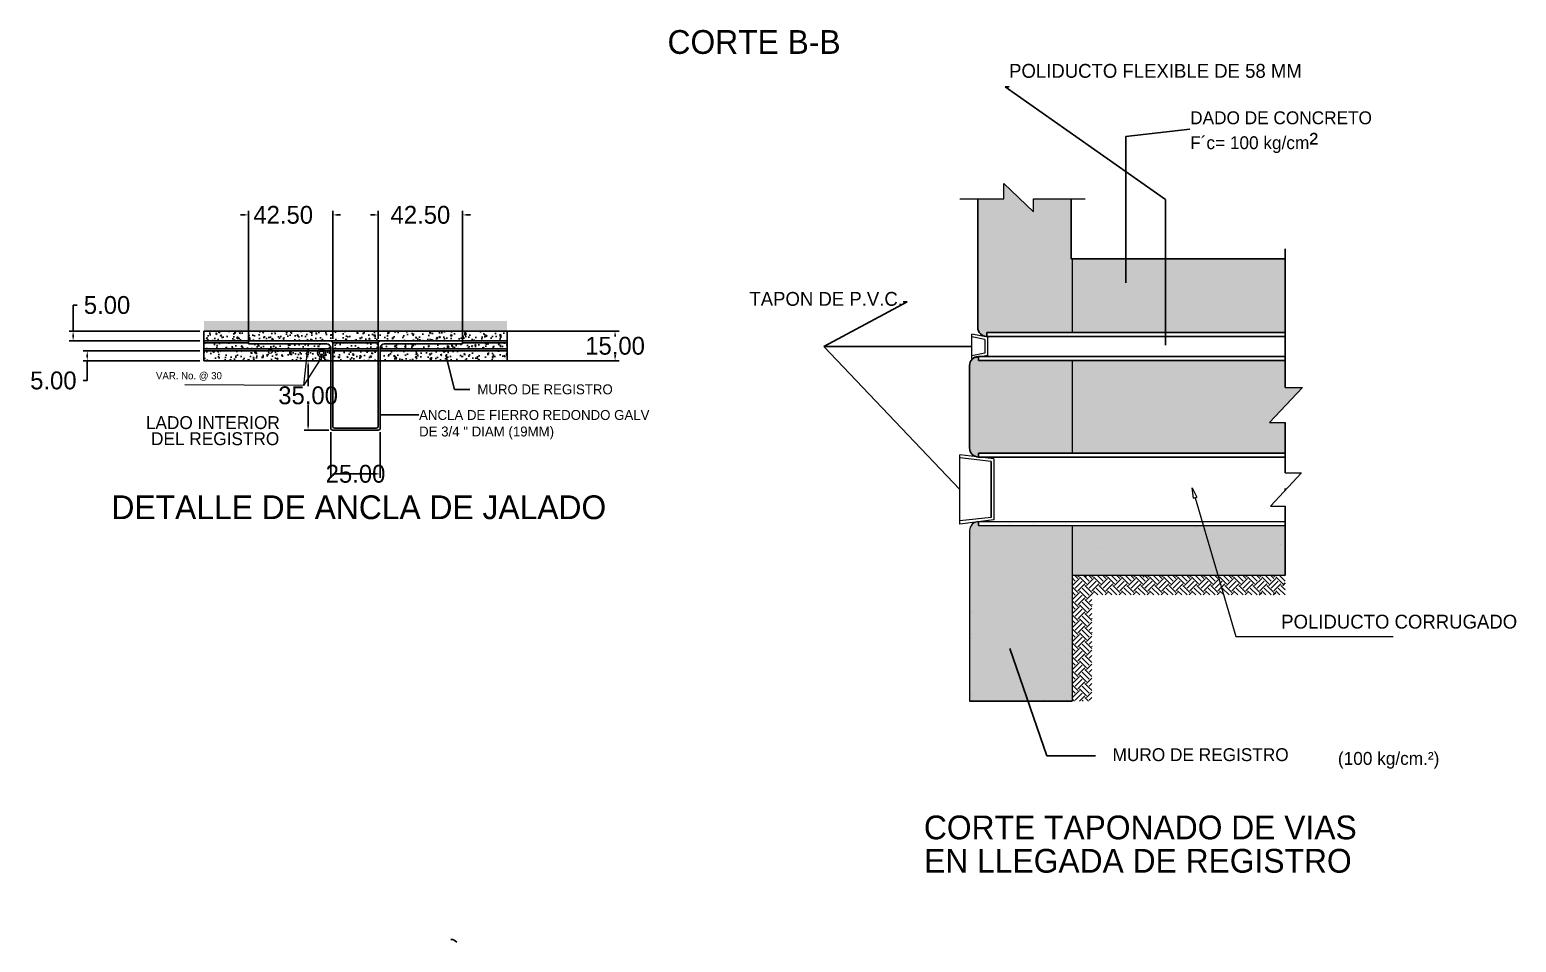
# Model space of a CAD drawing. Header units: centimetres. Extents: x 96 to 420531, y -3168 to 2218.
# Drawn here: x 1139 to 1889, y 647 to 1107 of the extents above; entities that cross this region are included whole.
import ezdxf
from ezdxf.enums import TextEntityAlignment as Align

# ---------------------------------------------------------------- set-up
doc = ezdxf.new("R2010")
doc.units = ezdxf.units.CM
doc.header["$LTSCALE"] = 10
doc.header["$MEASUREMENT"] = 0
doc.layers.get('0').update_dxf_attribs({"linetype": 'CONTINUOUS'})
doc.layers.get('DEFPOINTS').update_dxf_attribs({"color": 2, "linetype": 'CONTINUOUS'})
for name, color, linetype in [('CONCRETO', 7, 'CONTINUOUS'), ('DIM', 7, 'CONTINUOUS'), ('REGISTRO', 1, 'CONTINUOUS'), ('TEXTOS', 7, 'CONTINUOUS'), ('TIERRA', 32, 'CONTINUOUS'), ('VARILLAS', 30, 'CONTINUOUS')]:
    doc.layers.add(name, color=color, linetype=linetype)
doc.styles.get("Standard").update_dxf_attribs({"font": ''})
doc.styles.get('Standard').set_extended_font_data('Zurich Ex BT')
doc.dimstyles.get("Standard").update_dxf_attribs({"dimtxt": 9, "dimasz": 2, "dimexe": 2, "dimexo": 2, "dimgap": 0.09, "dimtad": 0, "dimtih": 1, "dimtoh": 1, "dimzin": 0, "dimdsep": 46, "dimtxsty": 'Standard', "dimcen": 0.09, "dimadec": 0, "dimazin": 0, "dimtfac": 1, "dimtofl": 0, "dimtmove": 0, "dimatfit": 3, "dimfxl": 0, "dimtolj": 1, "dimtzin": 0, "dimarcsym": 0})

# ---------------------------------------------------------------- blocks, each defined once
blk = doc.blocks.new('_ClosedBlank')
at = {"color": 0, "linetype": 'ByBlock', "lineweight": -2}
for p, q in [((-1, 0.17), (0, 0)), ((-1, 0.17), (-1, -0.17)), ((0, 0), (-1, -0.17))]:
    blk.add_line(p, q, dxfattribs=at)
blk = doc.blocks.new('*D47')
at = {"layer": 'DEFPOINTS', "color": 0}
for p in [(1348.08, 955.05), (1348.08, 940.05), (1434.08, 940.05)]:
    blk.add_point(p, dxfattribs=at)
at = {"layer": 'DIM', "color": 0, "lineweight": -2}
for p, q in [((1350.08, 955.05), (1436.08, 955.05)), ((1434.08, 953.05), (1434.08, 952.22)), ((1350.08, 940.05), (1436.08, 940.05)), ((1434.08, 942.05), (1434.08, 942.88))]:
    blk.add_line(p, q, dxfattribs=at)
at = {"layer": 'DIM', "color": 0}
for points in [[(1433.75, 953.05), (1434.41, 953.05), (1434.08, 955.05)], [(1433.75, 942.05), (1434.41, 942.05), (1434.08, 940.05)]]:
    blk.add_solid(points, dxfattribs=at)
at = {"layer": 'DIM', "color": 0, "insert": (1434.08, 947.55), "char_height": 9, "attachment_point": 5}
blk.add_mtext('\\A1;15.00', dxfattribs=at)
blk = doc.blocks.new('*D48')
at = {"layer": 'DEFPOINTS', "color": 0}
for p in [(1160.54, 955.05), (1226.58, 955.05), (1226.58, 950.05)]:
    blk.add_point(p, dxfattribs=at)
at = {"layer": 'DIM', "color": 0, "lineweight": -2}
for p, q in [((1160.54, 955.05), (1160.54, 968.13)), ((1160.54, 968.13), (1162.54, 968.13)), ((1224.58, 955.05), (1158.54, 955.05)), ((1160.54, 952.05), (1160.54, 953.05)), ((1224.58, 950.05), (1158.54, 950.05))]:
    blk.add_line(p, q, dxfattribs=at)
at = {"layer": 'DIM', "color": 0}
for points in [[(1160.21, 953.05), (1160.88, 953.05), (1160.54, 955.05)], [(1160.21, 952.05), (1160.88, 952.05), (1160.54, 950.05)]]:
    blk.add_solid(points, dxfattribs=at)
at = {"layer": 'DIM', "color": 0, "insert": (1177.66, 968.13), "char_height": 9, "attachment_point": 5}
blk.add_mtext('\\A1;5.00', dxfattribs=at)
blk = doc.blocks.new('*D49')
at = {"layer": 'DEFPOINTS', "color": 0}
for p in [(1167.69, 940.05), (1226.58, 945.05), (1226.58, 940.05)]:
    blk.add_point(p, dxfattribs=at)
at = {"layer": 'DIM', "color": 0, "lineweight": -2}
for p, q in [((1224.58, 945.05), (1165.69, 945.05)), ((1224.58, 940.05), (1165.69, 940.05)), ((1167.69, 943.05), (1167.69, 942.05)), ((1167.69, 940.05), (1167.69, 930.05)), ((1167.69, 930.05), (1165.69, 930.05))]:
    blk.add_line(p, q, dxfattribs=at)
at = {"layer": 'DIM', "color": 0}
for points in [[(1167.36, 943.05), (1168.02, 943.05), (1167.69, 945.05)], [(1167.36, 942.05), (1168.02, 942.05), (1167.69, 940.05)]]:
    blk.add_solid(points, dxfattribs=at)
at = {"layer": 'DIM', "color": 0, "insert": (1150.57, 930.05), "char_height": 9, "attachment_point": 5}
blk.add_mtext('\\A1;5.00', dxfattribs=at)
blk = doc.blocks.new('*D50')
at = {"layer": 'DEFPOINTS', "color": 0}
for p in [(1249.08, 1013.63), (1249.08, 948.55), (1291.58, 949.05)]:
    blk.add_point(p, dxfattribs=at)
at = {"layer": 'DIM', "color": 0, "lineweight": -2}
for p, q in [((1247.08, 1013.63), (1245.08, 1013.63)), ((1249.08, 950.55), (1249.08, 1015.63)), ((1291.58, 951.05), (1291.58, 1015.63)), ((1293.58, 1013.63), (1295.58, 1013.63))]:
    blk.add_line(p, q, dxfattribs=at)
at = {"layer": 'DIM', "color": 0}
for points in [[(1247.08, 1013.96), (1247.08, 1013.29), (1249.08, 1013.63)], [(1293.58, 1013.96), (1293.58, 1013.29), (1291.58, 1013.63)]]:
    blk.add_solid(points, dxfattribs=at)
at = {"layer": 'DIM', "color": 0, "insert": (1266.58, 1013.63), "char_height": 9, "attachment_point": 5}
blk.add_mtext('\\A1;42.50', dxfattribs=at)
blk = doc.blocks.new('*D51')
at = {"layer": 'DEFPOINTS', "color": 0}
for p in [(1314.58, 1013.63), (1314.58, 949.05), (1357.08, 948.55)]:
    blk.add_point(p, dxfattribs=at)
at = {"layer": 'DIM', "color": 0, "lineweight": -2}
for p, q in [((1312.58, 1013.63), (1310.58, 1013.63)), ((1314.58, 951.05), (1314.58, 1015.63)), ((1357.08, 950.55), (1357.08, 1015.63)), ((1359.08, 1013.63), (1361.08, 1013.63))]:
    blk.add_line(p, q, dxfattribs=at)
at = {"layer": 'DIM', "color": 0}
for points in [[(1312.58, 1013.96), (1312.58, 1013.29), (1314.58, 1013.63)], [(1359.08, 1013.96), (1359.08, 1013.29), (1357.08, 1013.63)]]:
    blk.add_solid(points, dxfattribs=at)
at = {"layer": 'DIM', "color": 0, "insert": (1335.83, 1013.63), "char_height": 9, "attachment_point": 5}
blk.add_mtext('\\A1;42.50', dxfattribs=at)
blk = doc.blocks.new('*D52')
at = {"layer": 'DEFPOINTS', "color": 0}
for p in [(1290.58, 906.05), (1315.58, 906.05), (1315.58, 882.95)]:
    blk.add_point(p, dxfattribs=at)
at = {"layer": 'DIM', "color": 0, "lineweight": -2}
for p, q in [((1290.58, 904.05), (1290.58, 880.95)), ((1315.58, 904.05), (1315.58, 880.95)), ((1292.58, 882.95), (1313.58, 882.95))]:
    blk.add_line(p, q, dxfattribs=at)
at = {"layer": 'DIM', "color": 0}
for points in [[(1292.58, 883.29), (1292.58, 882.62), (1290.58, 882.95)], [(1313.58, 883.29), (1313.58, 882.62), (1315.58, 882.95)]]:
    blk.add_solid(points, dxfattribs=at)
at = {"layer": 'DIM', "color": 0, "insert": (1303.08, 882.95), "char_height": 9, "attachment_point": 5}
blk.add_mtext('\\A1;25.00', dxfattribs=at)
blk = doc.blocks.new('*D53')
at = {"layer": 'DEFPOINTS', "color": 0}
for p in [(1290.58, 940.05), (1279.14, 905.05), (1291.58, 905.05)]:
    blk.add_point(p, dxfattribs=at)
at = {"layer": 'DIM', "color": 0, "lineweight": -2}
for p, q in [((1288.58, 940.05), (1277.14, 940.05)), ((1279.14, 938.05), (1279.14, 927.22)), ((1279.14, 907.05), (1279.14, 917.88)), ((1289.58, 905.05), (1277.14, 905.05))]:
    blk.add_line(p, q, dxfattribs=at)
at = {"layer": 'DIM', "color": 0}
for points in [[(1278.81, 938.05), (1279.47, 938.05), (1279.14, 940.05)], [(1278.81, 907.05), (1279.47, 907.05), (1279.14, 905.05)]]:
    blk.add_solid(points, dxfattribs=at)
at = {"layer": 'DIM', "color": 0, "insert": (1279.14, 922.55), "char_height": 9, "attachment_point": 5}
blk.add_mtext('\\A1;35.00', dxfattribs=at)

msp = doc.modelspace()

# ---------------------------------------------------------------- hatches: boundary and pattern name
at = {"layer": 'CONCRETO'}
h = msp.add_hatch(dxfattribs=at)
h.set_pattern_fill('EARTH', color=256, scale=5, angle=45, style=0)
h.set_pattern_definition([(45, (-4604.3076, 2233.9803), (1e-16, 1.76776695), [1.25, -1.25]), (45, (-4604.6391, 2234.3118), (1e-16, 1.76776695), [1.25, -1.25]), (45, (-4604.9705, 2234.6432), (1e-16, 1.76776695), [1.25, -1.25]), (135, (-4604.9705, 2234.8642), (-1.76776695, 2e-16), [1.25, -1.25]), (135, (-4604.6391, 2235.1956), (-1.76776695, 2e-16), [1.25, -1.25]), (135, (-4604.3076, 2235.5271), (-1.76776695, 2e-16), [1.25, -1.25])])
h.paths.add_polyline_path([(1379.577, 960.051), (1333.077, 960.051), (1315.577, 960.051), (1290.577, 960.051), (1273.077, 960.051), (1226.577, 960.051), (1226.577, 955.051), (1273.077, 955.051), (1290.577, 955.051), (1315.577, 955.051), (1333.077, 955.051), (1379.577, 955.051)])
at = {"layer": 'DIM'}
h = msp.add_hatch(dxfattribs=at)
h.set_pattern_fill('AR-SAND', color=256, style=0)
h.set_pattern_definition([(37.5, (-14479.1153, 3364.7167), (-0.06299336, 1.92682377), [0, -1.52, 0, -1.7, 0, -1.625]), (7.5, (-14479.1153, 3364.7167), (1.7697767, 2.82214607), [0, -0.82, 0, -1.37, 0, -0.525]), (327.5, (-14480.3453, 3364.7167), (3.11414186, 0.00565905), [0, -0.5, 0, -1.8, 0, -2.35]), (317.5, (-14480.3453, 3364.7167), (3.0061266, 0.87767556), [0, -0.25, 0, -1.18, 0, -1.35])])
h.paths.add_polyline_path([(1617.109, 956.905, 0.4142136), (1621.689, 952.325), (1621.689, 954.325), (1664.745, 954.325), (1664.745, 991.4), (1664.305, 991.4), (1664.305, 1021.826), (1645.266, 1021.826), (1645.266, 1015.267), (1630.306, 1029.462), (1630.306, 1021.826), (1617.109, 1021.826)])
h.paths.add_polyline_path([(1612.97, 896.042, 0.3430585), (1616.421, 891.603), (1617.55, 891.462), (1617.55, 893.462), (1664.745, 893.462), (1664.745, 940.165), (1617.47, 940.165), (1617.47, 941.786), (1614.806, 941.293, 0.2387688), (1612.97, 937.665)])
h.paths.add_polyline_path([(1617.557, 856.851), (1617.557, 858.845), (1616.397, 858.702, 0.3411521), (1612.97, 854.263), (1612.97, 768.288), (1664.745, 768.288), (1664.745, 856.851)])
h = msp.add_hatch(dxfattribs=at)
h.set_pattern_fill('AR-CONC', color=256, style=0)
h.set_pattern_definition([(50, (-14479.115, 3364.7167), (7.1726018, -0.6275213), [0.75, -8.25]), (355, (-14479.115, 3364.717), (-1.3875133, 7.5219213), [0.6, -6.6]), (100.4514, (-14478.5176, 3364.6644), (5.7850938, 6.8943954), [0.637402, -7.011421]), (46.1842, (-14479.115, 3366.717), (10.6724105, -1.65519), [1.125, -12.375]), (96.6356, (-14478.226, 3366.579), (9.346627, 9.741179), [0.956103, -10.51713]), (351.1842, (-14479.115, 3366.717), (9.3466195, 9.741186), [0.9, -9.9]), (21, (-14478.115, 3366.2167), (5.9690705, -4.026189), [0.75, -8.25]), (326, (-14478.115, 3366.217), (2.4331533, 7.2515005), [0.6, -6.6]), (71.4514, (-14477.618, 3365.881), (8.4022263, 3.225305), [0.637402, -7.011421]), (37.5, (-14479.1153, 3364.7167), (0.12159855, 3.32893854), [0, -6.52, 0, -6.7, 0, -6.625]), (7.5, (-14479.1153, 3364.7167), (2.6306954, 3.9441171), [0, -3.82, 0, -6.37, 0, -2.525]), (327.5, (-14481.3453, 3364.7167), (5.33822436, -0.2255487), [0, -2.5, 0, -7.8, 0, -10.35]), (317.5, (-14482.3453, 3364.7167), (5.8318617, 1.0010498), [0, -3.25, 0, -5.18, 0, -7.35])])
h.paths.add_polyline_path([(1664.745, 991.4), (1664.745, 954.325), (1772.382, 954.325), (1772.382, 957.984), (1772.382, 972.144), (1772.382, 982.304), (1772.382, 991.4)])
h.paths.add_polyline_path([(1772.382, 893.462), (1772.382, 908.891), (1764.466, 908.891), (1780.997, 926.625), (1772.382, 926.625), (1772.382, 940.165), (1664.745, 940.165), (1664.745, 893.462)])
h.paths.add_polyline_path([(1664.745, 856.851), (1664.745, 831.913), (1738.278, 831.913), (1730.969, 856.851)])
h.paths.add_polyline_path([(1730.969, 856.851), (1738.278, 831.913), (1772.382, 831.913), (1772.382, 841.913), (1772.382, 845.372), (1772.382, 856.851)])
at = {"layer": 'TEXTOS'}
h = msp.add_hatch(dxfattribs=at)
h.set_pattern_fill('AR-CONC', color=256, angle=45, style=0)
h.set_pattern_definition([(95, (-4604.3076, 2233.9803), (5.51552, 4.628071), [0.75, -8.25]), (40, (-4604.3076, 2233.98), (-6.299922, 4.3376815), [0.6, -6.6]), (145.4514, (-4603.848, 2234.366), (-0.784395, 8.965753), [0.637402, -7.011421]), (91.1842, (-4605.722, 2235.3945), (8.71693, 6.376138), [1.125, -12.375]), (141.6356, (-4604.995, 2235.926), (-0.27899, 13.497117), [0.956103, -10.51713]), (36.1842, (-4605.722, 2235.395), (-0.279, 13.497117), [0.9, -9.9]), (66, (-4604.661, 2235.748), (7.067716, 1.373825), [0.75, -8.25]), (11, (-4604.661, 2235.748), (-3.407086, 6.848084), [0.6, -6.6]), (116.4514, (-4604.072, 2235.8625), (3.660636, 8.221906), [0.637402, -7.011421]), (82.5, (-4604.3076, 2233.9803), (-2.2679319, 2.4398982), [0, -6.52, 0, -6.7, 0, -6.625]), (52.5, (-4604.3076, 2233.9803), (-0.9287294, 4.6490945), [0, -3.82, 0, -6.37, 0, -2.525]), (12.5, (-4605.8845, 2232.4034), (3.9341817, 3.6152076), [0, -2.5, 0, -7.8, 0, -10.35]), (2.5, (-4606.5916, 2231.6963), (3.4159, 4.831598), [0, -3.25, 0, -5.18, 0, -7.35])])
h.paths.add_polyline_path([(1379.577, 955.051), (1333.077, 955.051), (1315.577, 955.051), (1290.577, 955.051), (1273.077, 955.051), (1226.577, 955.051), (1226.577, 950.051), (1273.077, 950.051), (1290.577, 950.051), (1315.577, 950.051), (1333.077, 950.051), (1364.577, 950.051), (1379.577, 950.051)])
h.paths.add_polyline_path([(1288.577, 948.551), (1241.577, 948.551), (1241.577, 949.051), (1226.577, 949.051), (1226.577, 946.051), (1273.077, 946.051), (1290.577, 946.051), (1290.577, 946.551, 0.4142136)])
h.paths.add_polyline_path([(1314.577, 949.051), (1291.577, 949.051), (1291.577, 946.051), (1314.577, 946.051)])
h.paths.add_polyline_path([(1379.577, 949.051), (1364.577, 949.051), (1364.577, 948.551), (1317.577, 948.551, 0.4142136), (1315.577, 946.551), (1315.577, 946.051), (1333.077, 946.051), (1379.577, 946.051)])
h.paths.add_polyline_path([(1278.579, 943.261), (1278.111, 943.398), (1278.907, 945.051), (1273.077, 945.051), (1261.028, 945.051, -0.0580288), (1261.055, 944.815, -1), (1259, 944.815, -0.0580288), (1259.028, 945.051), (1226.577, 945.051), (1226.577, 940.051), (1273.077, 940.051), (1278.22, 940.051)])
h.paths.add_polyline_path([(1285.733, 942.913, -0.3693567), (1284.865, 943.928, -1), (1286.92, 943.928, -0.3986622), (1285.947, 942.902), (1285.671, 940.583), (1285.206, 940.718), (1284.779, 940.051), (1290.577, 940.051), (1290.577, 945.051), (1279.27, 945.051), (1279.04, 943.127), (1278.579, 943.261), (1278.22, 940.051), (1284.779, 940.051), (1285.206, 940.718), (1284.741, 940.854)])
h.paths.add_polyline_path([(1314.577, 945.051), (1291.577, 945.051), (1291.577, 940.051), (1314.577, 940.051)])
h.paths.add_polyline_path([(1379.577, 945.051), (1333.077, 945.051), (1315.577, 945.051), (1315.577, 940.051), (1333.077, 940.051), (1379.577, 940.051)])
edge = h.paths.add_edge_path()
edge.add_line((1226.577, 960.051), (1226.577, 940.051))
at = {"layer": 'TIERRA'}
h = msp.add_hatch(dxfattribs=at)
h.set_pattern_fill('EARTH', color=256, scale=20, angle=45, style=0)
h.set_pattern_definition([(45, (-9243.031, 3397.885), (4e-16, 7.0710678), [5, -5]), (45, (-9244.3566, 3399.2107), (4e-16, 7.0710678), [5, -5]), (45, (-9245.6824, 3400.5366), (4e-16, 7.0710678), [5, -5]), (135, (-9245.6824, 3401.4205), (-7.0710678, 9e-16), [5, -5]), (135, (-9244.3566, 3402.7463), (-7.0710678, 9e-16), [5, -5]), (135, (-9243.031, 3404.072), (-7.0710678, 9e-16), [5, -5])])
h.paths.add_polyline_path([(1674.745, 821.913), (1702.649, 821.913), (1701.252, 830.836), (1700.175, 831.913), (1664.745, 831.913), (1664.745, 768.288), (1674.745, 768.288)])
h.paths.add_polyline_path([(1738.278, 831.913), (1701.083, 831.913), (1702.649, 821.913), (1741.21, 821.913)])
h.paths.add_polyline_path([(1772.382, 831.913), (1738.278, 831.913), (1741.21, 821.913), (1772.382, 821.913)])

# ---------------------------------------------------------------- linework, layer by layer
at = {"color": 251}
msp.add_arc((1351.394, 644.598), 3.415, 36.368499, 92.840805, dxfattribs=at)
at = {"layer": 'DIM', "lineweight": 5}
for p, q in [((1772.382, 990.288), (1772.382, 932.625)), ((1772.382, 908.891), (1772.382, 883.46))]:
    msp.add_line(p, q, dxfattribs=at)
at = {"layer": 'REGISTRO', "lineweight": 5}
for p, q in [((1630.306, 1021.826), (1630.306, 1029.462)), ((1630.306, 1029.462), (1645.266, 1015.267)), ((1608.132, 1021.826), (1630.306, 1021.826)), ((1645.266, 1015.267), (1645.266, 1021.826)), ((1645.266, 1021.826), (1671.344, 1021.826)), ((1664.745, 991.4), (1664.745, 954.325)), ((1614.123, 941.166), (1614.123, 953.431)), ((1622.13, 951.948), (1614.123, 953.431)), ((1620.753, 950.803), (1614.123, 952.032)), ((1620.753, 950.803), (1620.753, 943.794)), ((1622.13, 951.948), (1622.13, 942.649)), ((1620.753, 943.794), (1614.123, 942.566)), ((1622.13, 942.649), (1614.123, 941.166)), ((1664.745, 940.165), (1664.745, 893.462)), ((1780.997, 926.625), (1764.466, 908.891)), ((1772.382, 926.625), (1780.997, 926.625)), ((1764.466, 908.891), (1772.382, 908.891)), ((1623.875, 889.27), (1608.042, 891.119)), ((1608.05, 857.668), (1608.071, 892.647)), ((1625.253, 890.498), (1608.064, 892.648)), ((1623.865, 889.272), (1623.865, 861.026)), ((1623.865, 860.931), (1623.865, 889.272)), ((1625.241, 890.5), (1625.241, 859.797)), ((1780.547, 883.46), (1764.88, 866.653)), ((1772.382, 883.46), (1780.547, 883.46)), ((1764.88, 866.653), (1772.382, 866.653)), ((1623.865, 861.026), (1608.03, 859.197)), ((1625.241, 859.797), (1608.05, 857.668)), ((1617.557, 858.851), (1772.382, 858.851)), ((1617.557, 856.851), (1772.382, 856.851)), ((1664.745, 856.851), (1664.745, 768.288)), ((1612.97, 854.263), (1612.97, 768.288)), ((1664.745, 831.913), (1772.382, 831.913))]:
    msp.add_line(p, q, dxfattribs=at)
at = {"layer": 'REGISTRO'}
for p, q in [((1617.109, 956.905), (1617.109, 1021.82)), ((1664.305, 1021.82), (1664.305, 991.4)), ((1772.382, 991.4), (1664.305, 991.4)), ((1772.382, 982.304), (1772.382, 996.464)), ((1772.382, 972.144), (1772.382, 982.304)), ((1772.382, 957.984), (1772.382, 972.144)), ((1226.577, 955.051), (1273.077, 955.051)), ((1226.577, 955.051), (1226.577, 940.051)), ((1379.577, 955.051), (1379.577, 940.051)), ((1772.382, 954.325), (1621.689, 954.325)), ((1772.382, 926.625), (1772.382, 957.984)), ((1273.077, 950.051), (1226.577, 950.051)), ((1249.077, 949.051), (1226.577, 949.051)), ((1226.577, 946.051), (1273.077, 946.051)), ((1249.077, 948.551), (1249.077, 950.051)), ((1288.577, 948.551), (1249.077, 948.551)), ((1273.077, 950.051), (1290.577, 950.051)), ((1273.077, 946.051), (1290.577, 946.051)), ((1290.577, 950.051), (1315.577, 950.051)), ((1290.577, 946.551), (1290.577, 906.051)), ((1291.577, 949.051), (1291.577, 907.051)), ((1291.577, 949.051), (1314.577, 949.051)), ((1291.577, 946.051), (1314.577, 946.051)), ((1314.577, 949.051), (1314.577, 907.051)), ((1315.577, 950.051), (1333.077, 950.051)), ((1315.577, 946.551), (1315.577, 906.051)), ((1315.577, 946.051), (1333.077, 946.051)), ((1317.577, 948.551), (1357.077, 948.551)), ((1333.077, 950.051), (1364.577, 950.051)), ((1333.077, 946.051), (1379.577, 946.051)), ((1357.077, 948.551), (1357.077, 950.051)), ((1357.077, 949.051), (1379.577, 949.051)), ((1364.577, 950.051), (1379.577, 950.051)), ((1772.382, 952.325), (1621.689, 952.325)), ((1273.077, 945.051), (1226.577, 945.051)), ((1273.077, 940.051), (1226.577, 940.051)), ((1273.077, 945.051), (1290.577, 945.051)), ((1273.077, 940.051), (1290.577, 940.051)), ((1290.577, 940.051), (1315.577, 940.051)), ((1291.577, 945.051), (1314.577, 945.051)), ((1315.577, 945.051), (1333.077, 945.051)), ((1315.577, 940.051), (1333.077, 940.051)), ((1333.077, 945.051), (1379.577, 945.051)), ((1333.077, 940.051), (1379.577, 940.051)), ((1772.382, 942.165), (1617.47, 942.165)), ((1772.382, 940.165), (1617.47, 940.165)), ((1612.97, 937.665), (1612.97, 896.042)), ((1772.382, 892.211), (1772.382, 908.891)), ((1314.577, 905.051), (1291.577, 905.051)), ((1313.577, 906.051), (1292.577, 906.051)), ((1617.55, 893.462), (1772.382, 893.462)), ((1617.55, 891.462), (1772.382, 891.462)), ((1772.382, 883.46), (1772.382, 892.211)), ((1772.382, 858.851), (1772.382, 866.653)), ((1772.382, 858.851), (1772.382, 845.372)), ((1612.97, 768.288), (1664.745, 768.288))]:
    msp.add_line(p, q, dxfattribs=at)
for centre, radius, start, end in [((1621.689, 956.905), 4.58, 180, 270), ((1288.577, 946.551), 2, 0, 90), ((1290.577, 949.051), 1, 0, 90), ((1315.577, 949.051), 1, 90, 180), ((1317.577, 946.551), 2, 90, 180), ((1617.47, 937.665), 4.5, 90, 180), ((1617.55, 896.042), 4.58, 180, 270)]:
    msp.add_arc(centre, radius, start, end, dxfattribs=at)
at = {"layer": 'REGISTRO', "lineweight": 5}
msp.add_arc((1617.557, 854.263), 4.587, 90, 180, dxfattribs=at)
at = {"layer": 'TEXTOS'}
for p, q in [((1273.077, 955.051), (1241.577, 955.051)), ((1273.077, 955.051), (1290.577, 955.051)), ((1290.577, 955.051), (1315.577, 955.051)), ((1315.577, 955.051), (1333.077, 955.051)), ((1333.077, 955.051), (1348.077, 955.051)), ((1379.577, 955.051), (1333.077, 955.051)), ((1621.689, 954.325), (1621.689, 952.325)), ((1273.077, 950.051), (1258.077, 950.051)), ((1273.077, 950.051), (1258.077, 950.051)), ((1273.077, 946.051), (1258.077, 946.051)), ((1273.077, 946.051), (1290.577, 946.051)), ((1617.47, 942.165), (1617.47, 940.165)), ((1617.55, 893.462), (1617.55, 891.462)), ((1772.382, 891.632), (1772.382, 883.46)), ((1772.382, 875.531), (1772.382, 874.701)), ((1772.382, 874.701), (1772.382, 875.531)), ((1772.382, 866.653), (1772.382, 858.032)), ((1617.557, 858.851), (1617.557, 856.851)), ((1633.313, 857.888), (1633.313, 857.888)), ((1645.166, 857.625), (1645.166, 857.625)), ((1664.604, 855.381), (1664.604, 855.381)), ((1726.833, 855.929), (1726.833, 855.929)), ((1731.118, 854.626), (1731.118, 854.626)), ((1732.738, 849.945), (1732.738, 849.945)), ((1732.87, 850.829), (1732.87, 850.829)), ((1734.573, 852.425), (1734.573, 852.425)), ((1613.257, 840.977), (1613.257, 840.977)), ((1664.871, 847.772), (1664.871, 847.772)), ((1678.276, 845.922), (1678.276, 845.922)), ((1770.156, 847.509), (1770.156, 847.509)), ((1772.382, 845.372), (1772.382, 831.913)), ((1772.382, 831.913), (1772.382, 841.913)), ((1613.048, 835.055), (1613.048, 835.055)), ((1613.265, 825.66), (1613.265, 825.66)), ((1672.007, 830.887), (1670.981, 831.913)), ((1701.201, 830.887), (1700.175, 831.913)), ((1772.382, 824.177), (1772.363, 824.196)), ((1614.106, 813.115), (1614.106, 813.115)), ((1614.046, 799.819), (1614.046, 799.819)), ((1614.734, 802.144), (1614.734, 802.144)), ((1613.15, 770.228), (1613.15, 770.228)), ((1614.01, 771.621), (1614.01, 771.621)), ((1650.147, 769.204), (1650.147, 769.204)), ((1662.412, 768.851), (1662.412, 768.851)), ((1664.596, 771.106), (1664.596, 771.106))]:
    msp.add_line(p, q, dxfattribs=at)
at = {"layer": 'TEXTOS', "lineweight": 5}
for points in [[(1278.581, 943.274), (1276.832, 927.638), (1216.905, 927.83)], [(1285.206, 940.718), (1276.832, 927.638)], [(1726.834, 870.956), (1747.387, 800.837), (1826.756, 800.837)]]:
    msp.add_lwpolyline(points, dxfattribs=at)
at = {"layer": 'TEXTOS'}
msp.add_circle((1285.893, 943.928), 2, dxfattribs=at)
for centre, start, end in [((1291.577, 906.051), 180, 270), ((1292.577, 907.051), 180, 270), ((1313.577, 907.051), 270, 0), ((1314.577, 906.051), 270, 0)]:
    msp.add_arc(centre, 1, start, end, dxfattribs=at)
at = {"layer": 'VARILLAS', "lineweight": 5}
for centre in [(1260.028, 944.815), (1285.893, 943.928)]:
    msp.add_circle(centre, 1.028, dxfattribs=at)

# ---------------------------------------------------------------- block references
at = {"layer": 'TEXTOS', "lineweight": 5}
for p, xscale, yscale, zscale, rotation in [((1279.389, 946.051), 2.905008285934399, 2.905008285910299, 2.905008285906554, 73.74148193234548), ((1286.019, 943.507), 2.905008285934399, 2.905008285910299, 2.905008285906554, 73.74148193234548), ((1725.375, 875.934), 5.187389249252457, 5.187389249247644, 5.187389249240047, 106.336605707166)]:
    msp.add_blockref('_ClosedBlank', p, dxfattribs=dict(at, xscale=xscale, yscale=yscale, zscale=zscale, rotation=rotation))

# ---------------------------------------------------------------- texts
for s, height, p in [('CORTE B-B', 12, (1460.556, 1094.893)), ('VAR. No. @ 30', 3.63126, (1202.369, 930.701)), ('MURO DE REGISTRO', 6.5, (1685.211, 738.034))]:
    msp.add_text(s, height=height, dxfattribs=at).set_placement(p)
for s, height, p in [('LADO INTERIOR', 6.5, (1231.068, 908.84)), ('DEL REGISTRO', 6.5, (1232.23, 900.712)), ('POLIDUCTO CORRUGADO', 7, (1829.844, 808.393)), ('CORTE TAPONADO DE VIAS', 12, (1699.18, 704.56)), ('EN LLEGADA DE REGISTRO', 12, (1697.965, 687.725))]:
    msp.add_text(s, height=height, dxfattribs=at).set_placement(p, align=Align.MIDDLE_CENTER)
msp.add_text('DETALLE DE ANCLA DE JALADO', height=12, dxfattribs=at).set_placement((1304.758, 860.127), align=Align.CENTER)
at = {"layer": 'TEXTOS'}
msp.add_text('(100 kg/cm.²)', height=6.5, dxfattribs=at).set_placement((1798.937, 736.145))
at = {"layer": 'TEXTOS', "attachment_point": 1}
for s, insert, char_height, width in [('\\A1;POLIDUCTO FLEXIBLE DE 58 MM', (1632.954, 1089.816), 7, 483.84675), ('\\A1;DADO DE CONCRETO \\PF´c= 100 kg/cm{\\A0;\\H1.5385x;²}', (1724.353, 1065.898), 6.5, 240.70162), ('\\A1;  MURO DE REGISTRO', (1360.853, 928.12), 5, 148.68919), ('\\A1;ANCLA DE FIERRO REDONDO GALV\\PDE 3/4 " DIAM (19MM)', (1335.162, 915.184), 5, 159.981)]:
    msp.add_mtext(s, dxfattribs=dict(at, insert=insert, char_height=char_height, width=width))
at = {"layer": 'TEXTOS', "insert": (1579.38, 974.76), "char_height": 7, "attachment_point": 3}
msp.add_mtext('TAPON DE P.V.C.', dxfattribs=at)

# ---------------------------------------------------------------- dimensions: what is measured, and where the dimension line sits
at = {"layer": 'DIM'}
for base, p1, p2, picture, middle in [((1249.077, 1013.626), (1291.577, 949.051), (1249.077, 948.551), '*D50', (1266.577, 1013.626)), ((1315.577, 882.954), (1290.577, 906.051), (1315.577, 906.051), '*D52', (1303.077, 882.954))]:
    dim = msp.add_linear_dim(base=base, p1=p1, p2=p2, dimstyle='Standard', dxfattribs=at)
    dim.commit()
    dim.dimension.update_dxf_attribs({"geometry": picture, "text_midpoint": middle, "dimtype": 160})
dim = msp.add_linear_dim(base=(1314.577, 1013.626), p1=(1357.077, 948.551), p2=(1314.577, 949.051), dimstyle='Standard', dxfattribs=at)
dim.commit()
dim.dimension.update_dxf_attribs({"geometry": '*D51', "text_midpoint": (1335.827, 1013.626)})
for base, p1, p2, picture, middle in [((1160.544, 955.051), (1226.577, 950.051), (1226.577, 955.051), '*D48', (1177.662, 968.129)), ((1167.689, 940.051), (1226.577, 945.051), (1226.577, 940.051), '*D49', (1150.571, 930.049))]:
    dim = msp.add_linear_dim(base=base, p1=p1, p2=p2, angle=90, dimstyle='Standard', dxfattribs=at)
    dim.commit()
    dim.dimension.update_dxf_attribs({"geometry": picture, "text_midpoint": middle, "dimtype": 160})
for base, p1, p2, picture, middle in [((1434.082, 940.051), (1348.077, 955.051), (1348.077, 940.051), '*D47', (1434.082, 947.551)), ((1279.141, 905.051), (1290.577, 940.051), (1291.577, 905.051), '*D53', (1279.141, 922.551))]:
    dim = msp.add_linear_dim(base=base, p1=p1, p2=p2, angle=90, dimstyle='Standard', dxfattribs=at)
    dim.commit()
    dim.dimension.update_dxf_attribs({"geometry": picture, "text_midpoint": middle})

# ---------------------------------------------------------------- leaders
at = {"layer": 'TEXTOS'}
for points in [[(1711.89, 947.936), (1711.89, 1021.49), (1630.954, 1078.292), (1632.954, 1078.292)], [(1691.869, 979.41), (1691.869, 1053.146), (1724.263, 1056.898)], [(1614.123, 947.299), (1539.415, 947.299), (1581.47, 969.76), (1579.47, 969.76)], [(1608.061, 875.158), (1539.415, 947.299)], [(1633.259, 794.829), (1651.994, 740.653), (1676.645, 740.653)]]:
    msp.add_leader(points, dimstyle='Standard', override={"dimgap": 0.09, "dimtad": 0}, dxfattribs=at)
at = {"layer": 'TEXTOS', "annotation_type": 0, "has_hookline": 1, "hookline_direction": 0}
for points, text_width in [([(1348.616, 942.933), (1353.115, 925.62), (1360.763, 925.62)], 83.095), ([(1315.685, 912.684), (1335.072, 912.684)], 131.667)]:
    msp.add_leader(points, dimstyle='Standard', override={"dimgap": 0.09, "dimtad": 0}, dxfattribs=dict(at, text_width=text_width))

doc.saveas('drawing.dxf')
